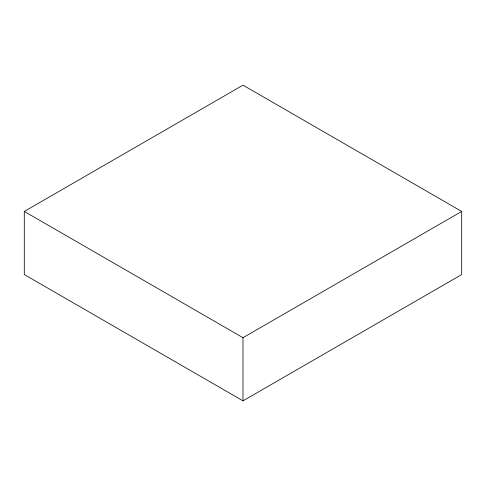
<?xml version="1.0" encoding="UTF-8"?>
<svg xmlns="http://www.w3.org/2000/svg" width="486" height="486" viewBox="0 0 486 486"><rect width="100%" height="100%" fill="white"/><g stroke="black" fill="none" stroke-linecap="round" stroke-linejoin="round"><path stroke-width="0.73" d="M24.3 211.434L243 85.165L461.7 211.434L461.7 274.566L243 400.835L24.3 274.566L24.3 211.434L243 337.697L461.7 211.434M243 337.697L243 400.835"/></g></svg>
